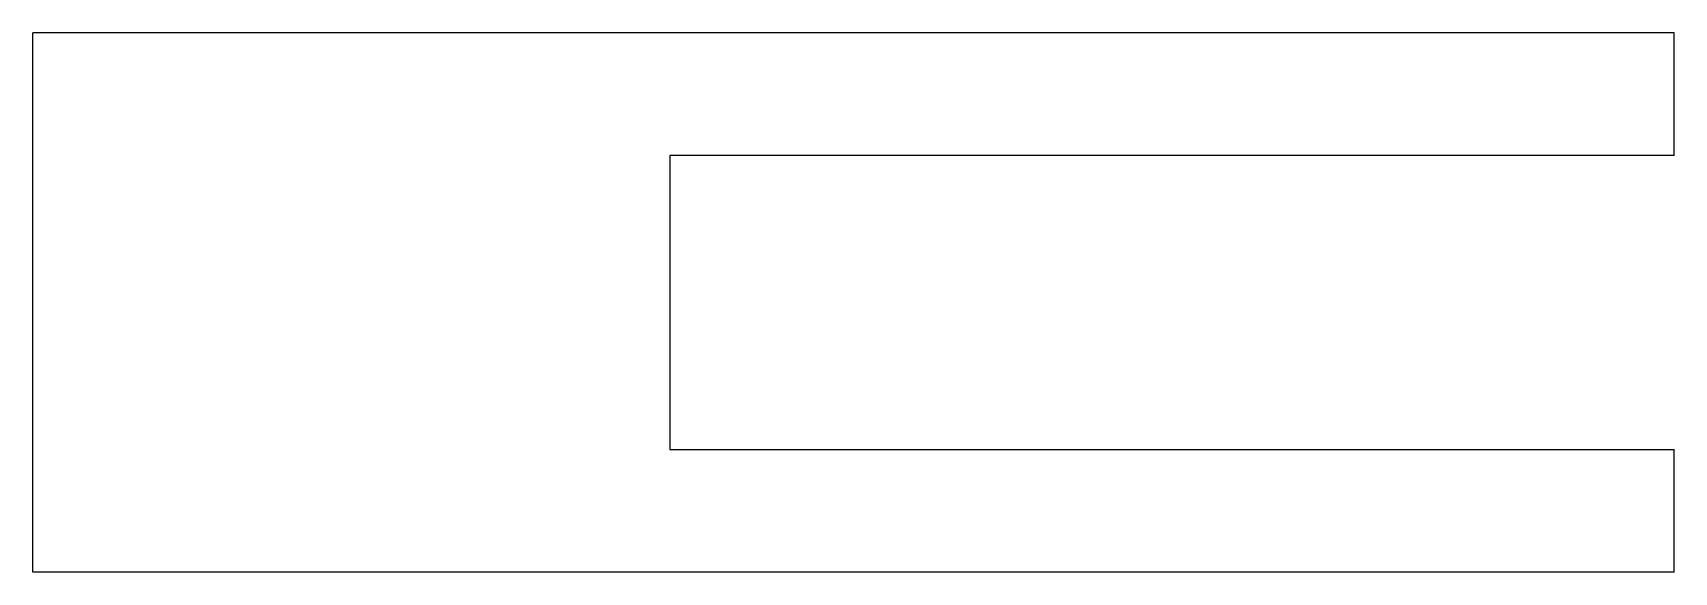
# Model space of a CAD drawing. Header units: metres. Extents: x -46 to 21, y -22 to 0.
import ezdxf

# ---------------------------------------------------------------- set-up
doc = ezdxf.new("R2010")
doc.units = ezdxf.units.M

msp = doc.modelspace()

# ---------------------------------------------------------------- linework, layer by layer
for points in [[(21, 0), (19.66, 0), (18.32, 0), (16.98, 0), (15.64, 0), (14.3, 0), (12.96, 0), (11.62, 0), (10.28, 0), (8.94, 0), (7.6, 0), (6.26, 0), (4.92, 0), (3.58, 0), (2.24, 0), (0.9, 0), (-0.44, 0), (-1.78, 0), (-3.12, 0), (-4.46, 0), (-5.8, 0), (-7.14, 0), (-8.48, 0), (-9.82, 0), (-11.16, 0), (-12.5, 0), (-13.84, 0), (-15.18, 0), (-16.52, 0), (-17.86, 0), (-19.2, 0), (-20.54, 0), (-21.88, 0), (-23.22, 0), (-24.56, 0), (-25.9, 0), (-27.24, 0), (-28.58, 0), (-29.92, 0), (-31.26, 0), (-32.6, 0), (-33.94, 0), (-35.28, 0), (-36.62, 0), (-37.96, 0), (-39.3, 0), (-40.64, 0), (-41.98, 0), (-43.32, 0), (-44.66, 0), (-46, 0)], [(-46, -22), (-46, -21.56), (-46, -21.12), (-46, -20.68), (-46, -20.24), (-46, -19.8), (-46, -19.36), (-46, -18.92), (-46, -18.48), (-46, -18.04), (-46, -17.6), (-46, -17.16), (-46, -16.72), (-46, -16.28), (-46, -15.84), (-46, -15.4), (-46, -14.96), (-46, -14.52), (-46, -14.08), (-46, -13.64), (-46, -13.2), (-46, -12.76), (-46, -12.32), (-46, -11.88), (-46, -11.44), (-46, -11), (-46, -10.56), (-46, -10.12), (-46, -9.68), (-46, -9.24), (-46, -8.8), (-46, -8.36), (-46, -7.92), (-46, -7.48), (-46, -7.04), (-46, -6.6), (-46, -6.16), (-46, -5.72), (-46, -5.28), (-46, -4.84), (-46, -4.4), (-46, -3.96), (-46, -3.52), (-46, -3.08), (-46, -2.64), (-46, -2.2), (-46, -1.76), (-46, -1.32), (-46, -0.88), (-46, -0.44), (-46, 0)], [(21, -5), (21, -4.9), (21, -4.8), (21, -4.7), (21, -4.6), (21, -4.5), (21, -4.4), (21, -4.3), (21, -4.2), (21, -4.1), (21, -4), (21, -3.9), (21, -3.8), (21, -3.7), (21, -3.6), (21, -3.5), (21, -3.4), (21, -3.3), (21, -3.2), (21, -3.1), (21, -3), (21, -2.9), (21, -2.8), (21, -2.7), (21, -2.6), (21, -2.5), (21, -2.4), (21, -2.3), (21, -2.2), (21, -2.1), (21, -2), (21, -1.9), (21, -1.8), (21, -1.7), (21, -1.6), (21, -1.5), (21, -1.4), (21, -1.3), (21, -1.2), (21, -1.1), (21, -1), (21, -0.9), (21, -0.8), (21, -0.7), (21, -0.6), (21, -0.5), (21, -0.4), (21, -0.3), (21, -0.2), (21, -0.1), (21, 0)], [(21, -5), (20.18, -5), (19.36, -5), (18.54, -5), (17.72, -5), (16.9, -5), (16.08, -5), (15.26, -5), (14.44, -5), (13.62, -5), (12.8, -5), (11.98, -5), (11.16, -5), (10.34, -5), (9.52, -5), (8.7, -5), (7.88, -5), (7.06, -5), (6.24, -5), (5.42, -5), (4.6, -5), (3.78, -5), (2.96, -5), (2.14, -5), (1.32, -5), (0.5, -5), (-0.32, -5), (-1.14, -5), (-1.96, -5), (-2.78, -5), (-3.6, -5), (-4.42, -5), (-5.24, -5), (-6.06, -5), (-6.88, -5), (-7.7, -5), (-8.52, -5), (-9.34, -5), (-10.16, -5), (-10.98, -5), (-11.8, -5), (-12.62, -5), (-13.44, -5), (-14.26, -5), (-15.08, -5), (-15.9, -5), (-16.72, -5), (-17.54, -5), (-18.36, -5), (-19.18, -5), (-20, -5)], [(-20, -5), (-20, -5.24), (-20, -5.48), (-20, -5.72), (-20, -5.96), (-20, -6.2), (-20, -6.44), (-20, -6.68), (-20, -6.92), (-20, -7.16), (-20, -7.4), (-20, -7.64), (-20, -7.88), (-20, -8.12), (-20, -8.36), (-20, -8.6), (-20, -8.84), (-20, -9.08), (-20, -9.32), (-20, -9.56), (-20, -9.8), (-20, -10.04), (-20, -10.28), (-20, -10.52), (-20, -10.76), (-20, -11), (-20, -11.24), (-20, -11.48), (-20, -11.72), (-20, -11.96), (-20, -12.2), (-20, -12.44), (-20, -12.68), (-20, -12.92), (-20, -13.16), (-20, -13.4), (-20, -13.64), (-20, -13.88), (-20, -14.12), (-20, -14.36), (-20, -14.6), (-20, -14.84), (-20, -15.08), (-20, -15.32), (-20, -15.56), (-20, -15.8), (-20, -16.04), (-20, -16.28), (-20, -16.52), (-20, -16.76), (-20, -17)], [(-20, -17), (-19.18, -17), (-18.36, -17), (-17.54, -17), (-16.72, -17), (-15.9, -17), (-15.08, -17), (-14.26, -17), (-13.44, -17), (-12.62, -17), (-11.8, -17), (-10.98, -17), (-10.16, -17), (-9.34, -17), (-8.52, -17), (-7.7, -17), (-6.88, -17), (-6.06, -17), (-5.24, -17), (-4.42, -17), (-3.6, -17), (-2.78, -17), (-1.96, -17), (-1.14, -17), (-0.32, -17), (0.5, -17), (1.32, -17), (2.14, -17), (2.96, -17), (3.78, -17), (4.6, -17), (5.42, -17), (6.24, -17), (7.06, -17), (7.88, -17), (8.7, -17), (9.52, -17), (10.34, -17), (11.16, -17), (11.98, -17), (12.8, -17), (13.62, -17), (14.44, -17), (15.26, -17), (16.08, -17), (16.9, -17), (17.72, -17), (18.54, -17), (19.36, -17), (20.18, -17), (21, -17)], [(21, -22), (21, -21.9), (21, -21.8), (21, -21.7), (21, -21.6), (21, -21.5), (21, -21.4), (21, -21.3), (21, -21.2), (21, -21.1), (21, -21), (21, -20.9), (21, -20.8), (21, -20.7), (21, -20.6), (21, -20.5), (21, -20.4), (21, -20.3), (21, -20.2), (21, -20.1), (21, -20), (21, -19.9), (21, -19.8), (21, -19.7), (21, -19.6), (21, -19.5), (21, -19.4), (21, -19.3), (21, -19.2), (21, -19.1), (21, -19), (21, -18.9), (21, -18.8), (21, -18.7), (21, -18.6), (21, -18.5), (21, -18.4), (21, -18.3), (21, -18.2), (21, -18.1), (21, -18), (21, -17.9), (21, -17.8), (21, -17.7), (21, -17.6), (21, -17.5), (21, -17.4), (21, -17.3), (21, -17.2), (21, -17.1), (21, -17)], [(21, -22), (19.66, -22), (18.32, -22), (16.98, -22), (15.64, -22), (14.3, -22), (12.96, -22), (11.62, -22), (10.28, -22), (8.94, -22), (7.6, -22), (6.26, -22), (4.92, -22), (3.58, -22), (2.24, -22), (0.9, -22), (-0.44, -22), (-1.78, -22), (-3.12, -22), (-4.46, -22), (-5.8, -22), (-7.14, -22), (-8.48, -22), (-9.82, -22), (-11.16, -22), (-12.5, -22), (-13.84, -22), (-15.18, -22), (-16.52, -22), (-17.86, -22), (-19.2, -22), (-20.54, -22), (-21.88, -22), (-23.22, -22), (-24.56, -22), (-25.9, -22), (-27.24, -22), (-28.58, -22), (-29.92, -22), (-31.26, -22), (-32.6, -22), (-33.94, -22), (-35.28, -22), (-36.62, -22), (-37.96, -22), (-39.3, -22), (-40.64, -22), (-41.98, -22), (-43.32, -22), (-44.66, -22), (-46, -22)]]:
    msp.add_lwpolyline(points)

doc.saveas('drawing.dxf')
